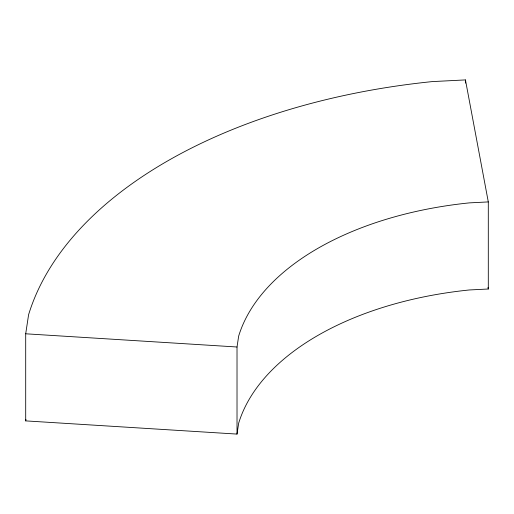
<?xml version="1.0" encoding="UTF-8"?>
<svg xmlns="http://www.w3.org/2000/svg" width="514" height="514" viewBox="0 0 514 514"><rect width="100%" height="100%" fill="white"/><g stroke="black" fill="none" stroke-linecap="round" stroke-linejoin="round"><path stroke-width="0.77" d="M25.7 333.798L28.598 314.69A497.738 287.365 0 0 1 432.345 81.591L465.446 79.914L488.3 201.918L488.3 289.009L469.385 289.96A284.422 164.21 0 0 0 238.669 423.163L237.018 434.086L25.7 420.889L25.7 333.798L237.018 346.995L238.669 336.072A284.422 164.21 0 0 1 469.385 202.876L488.3 201.918M25.7 420.889L25.931 419.36M488.004 287.435L488.3 289.009M465.446 79.914L465.446 83.114M237.018 346.995L237.018 434.086"/></g></svg>
